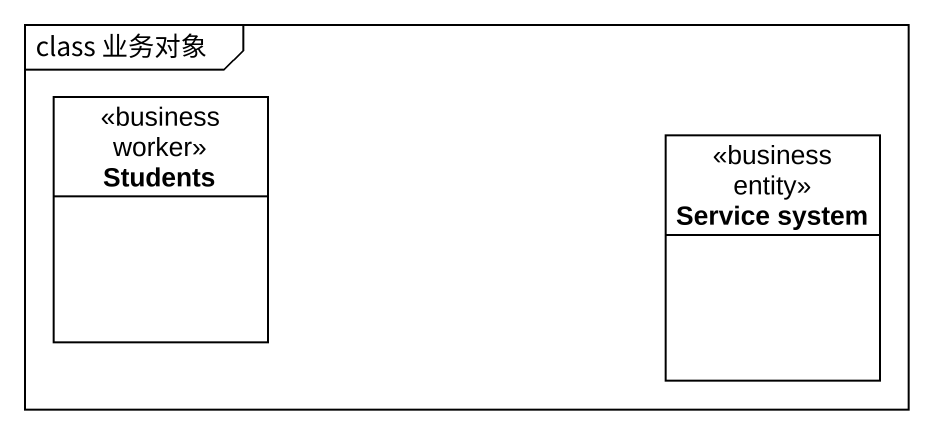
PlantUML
@startuml
mainframe class 业务对象
hide circle
hide empty members
class Students <<business worker>>
class "Service system" as Service_system <<business entity>>
@enduml
